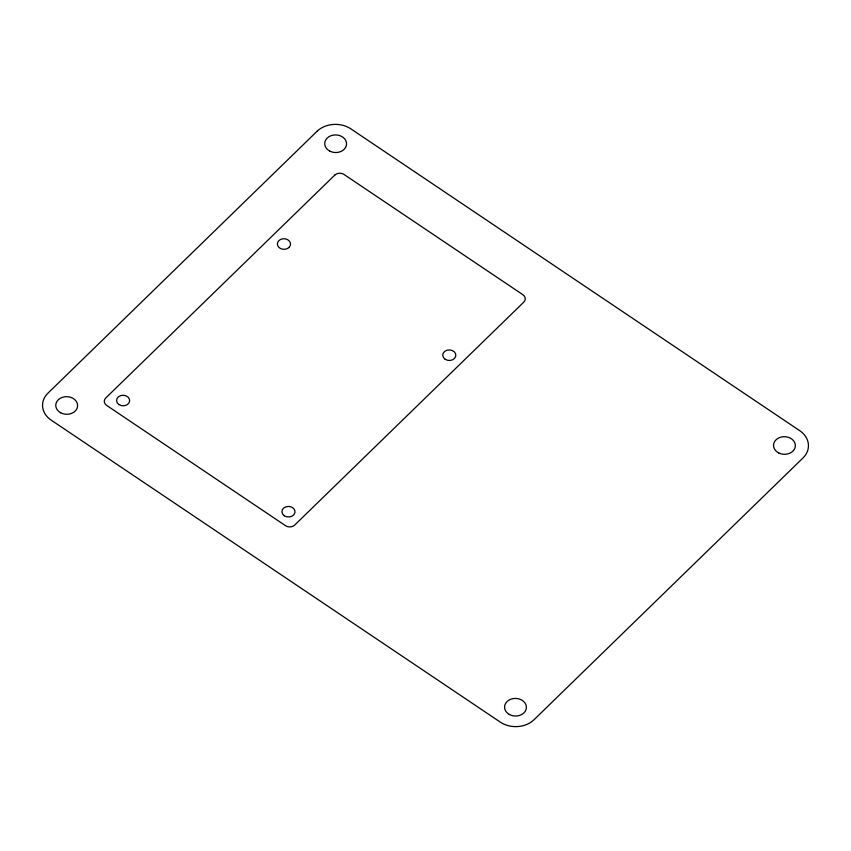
<?xml version="1.0" encoding="UTF-8"?>
<svg xmlns="http://www.w3.org/2000/svg" width="851" height="851" viewBox="0 0 851 851"><rect width="100%" height="100%" fill="white"/><g stroke="black" fill="none" stroke-linecap="round" stroke-linejoin="round"><path stroke-width="1.28" d="M317.029 131.309L47.922 393.194A23.7 19.126 1.5 0 0 51.188 420.139L500.25 722.084A24.009 19.371 1.5 0 0 534.034 719.723L802.993 457.976A24.041 19.403 1.5 0 0 799.685 430.649L350.974 128.937A24.126 19.467 1.5 0 0 317.029 131.309M334.805 175.093L105.769 397.981A6.553 5.287 1.5 0 0 106.673 405.427L285.51 525.684A6.553 5.287 1.5 0 0 294.733 525.035L523.769 302.158A6.553 5.287 1.5 0 0 522.865 294.701L344.027 174.455A6.553 5.287 1.5 0 0 334.805 175.093M289.404 247.003L288.276 248.035A6.553 5.287 1.5 0 1 280.319 248.386L279.032 247.471A6.553 5.287 1.5 0 1 279.202 240.333A6.553 5.287 1.5 0 1 288.042 239.929A6.553 5.287 1.5 0 1 289.404 247.003M60.644 412.756A10.925 8.808 1.5 0 0 77.59 406.118A10.925 8.808 1.5 0 0 61.836 397.534A10.925 8.808 1.5 0 0 60.644 412.756M329.794 151.116A10.925 8.808 1.5 0 0 346.559 144.202A10.925 8.808 1.5 0 0 330.592 135.873A10.925 8.808 1.5 0 0 329.794 151.116M778.665 452.913A10.925 8.808 1.5 0 0 795.366 445.903A10.925 8.808 1.5 0 0 779.325 437.669A10.925 8.808 1.5 0 0 778.665 452.913M509.228 714.393A10.925 8.808 1.5 0 0 526.365 708.096A10.925 8.808 1.5 0 0 510.866 699.203A10.925 8.808 1.5 0 0 509.228 714.393M118.959 404.576A6.553 5.287 1.5 0 0 129.586 401.449A6.553 5.287 1.5 0 0 120.821 395.555A6.553 5.287 1.5 0 0 118.959 404.576M284.308 515.749A6.553 5.287 1.5 0 0 294.935 512.621A6.553 5.287 1.5 0 0 286.17 506.728A6.553 5.287 1.5 0 0 284.308 515.749M445.126 359.25A6.563 5.297 1.5 0 0 455.764 356.122A6.563 5.297 1.5 0 0 446.988 350.218A6.563 5.297 1.5 0 0 445.126 359.25"/></g></svg>
